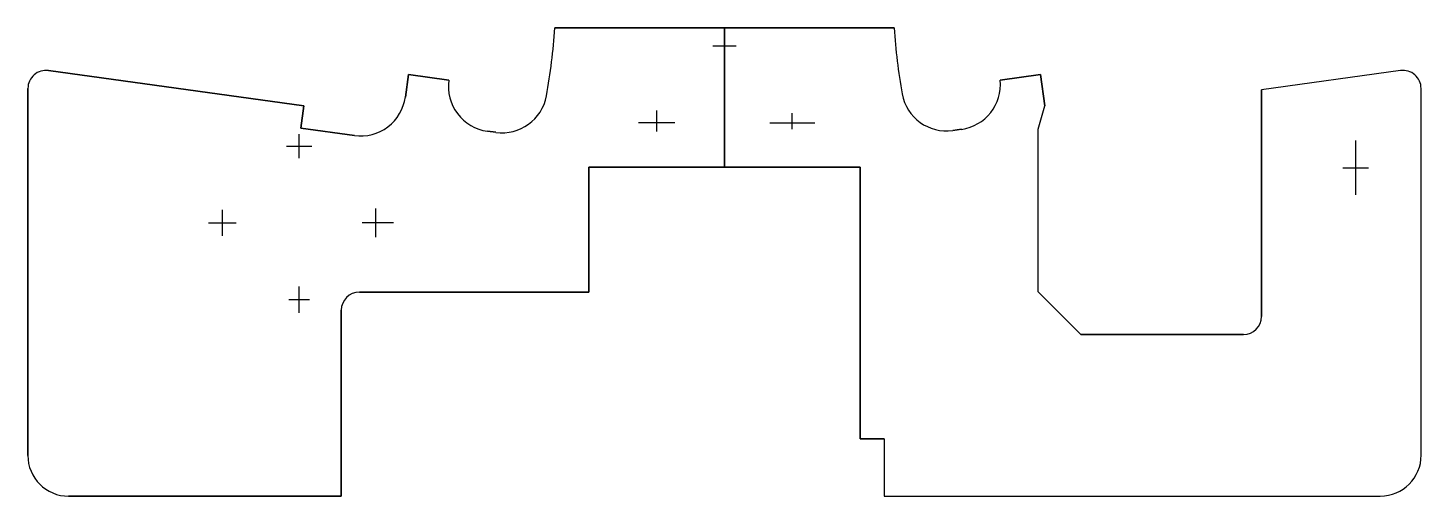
# Model space of a CAD drawing. Extents: x -77 to 77, y -90 to -38.
import ezdxf

# ---------------------------------------------------------------- set-up
doc = ezdxf.new("R2010")
doc.units = 0
doc.layers.add('MODELSKETCH_VISIBLE', color=7, linetype='CONTINUOUS')

msp = doc.modelspace()

# ---------------------------------------------------------------- linework, layer by layer
at = {"layer": 'MODELSKETCH_VISIBLE'}
for p, q in [((-18.77, -38.06), (18.77, -38.06)), ((0, -38.06), (-18.77, -38.06)), ((0, -38.06), (0, -40.05)), ((18.77, -38.06), (0, -38.06)), ((0, -40.05), (0, -38.06)), ((-1.28, -40.05), (1.28, -40.05)), ((0, -40.05), (0, -53.46)), ((0, -53.46), (0, -40.05)), ((-46.5, -46.67), (-74.76, -42.78)), ((-74.76, -42.78), (-46.5, -46.67)), ((74.76, -42.78), (59.38, -44.9)), ((74.76, -42.78), (59.38, -44.9)), ((-34.95, -43.22), (-35.29, -45.7)), ((-35.29, -45.7), (-34.95, -43.22)), ((-30.49, -43.84), (-34.95, -43.22)), ((-34.95, -43.22), (-30.49, -43.84)), ((34.95, -43.22), (30.49, -43.84)), ((30.49, -43.84), (34.95, -43.22)), ((35.43, -46.69), (34.95, -43.22)), ((34.95, -43.22), (35.43, -46.69)), ((-77.03, -44.76), (-77.03, -85.3)), ((-77.03, -85.3), (-77.03, -44.76)), ((59.38, -44.9), (59.38, -69.95)), ((59.38, -69.95), (59.38, -44.9)), ((77.03, -85.27), (77.03, -44.76)), ((77.03, -85.27), (77.03, -44.76)), ((-46.85, -49.15), (-46.5, -46.67)), ((-46.5, -46.67), (-46.85, -49.15)), ((-7.5, -49.5), (-7.5, -47.2)), ((7.5, -49.27), (7.5, -47.47)), ((34.68, -49.25), (35.43, -46.69)), ((34.68, -49.25), (35.43, -46.69)), ((-40.93, -49.97), (-46.85, -49.15)), ((-46.85, -49.15), (-40.93, -49.97)), ((-5.5, -48.55), (-9.5, -48.55)), ((5, -48.55), (10, -48.55)), ((26.2, -49.27), (25.24, -49.4)), ((25.24, -49.4), (26.2, -49.27)), ((34.68, -67.24), (34.68, -49.25)), ((34.68, -67.24), (34.68, -49.25)), ((-47.03, -52.44), (-47.03, -49.79)), ((-26.22, -49.47), (-25.28, -49.6)), ((-25.28, -49.6), (-26.22, -49.47)), ((69.8, -56.51), (69.8, -50.51)), ((-48.44, -51.12), (-45.63, -51.12)), ((15, -53.46), (-15, -53.46)), ((-15, -53.46), (-15, -67.25)), ((-15, -67.25), (-15, -53.46)), ((-15, -53.46), (0, -53.46)), ((0, -53.46), (15, -53.46)), ((15, -53.46), (15, -83.46)), ((15, -83.46), (15, -53.46)), ((68.39, -53.51), (71.22, -53.51)), ((-55.52, -61.04), (-55.52, -58.16)), ((-38.55, -61.19), (-38.55, -58.01)), ((-57.05, -59.6), (-53.99, -59.6)), ((-36.6, -59.6), (-40.08, -59.6)), ((-47.03, -69.55), (-47.03, -66.62)), ((-15, -67.25), (-40.38, -67.25)), ((-40.38, -67.25), (-15, -67.25)), ((39.39, -71.95), (34.68, -67.24)), ((34.68, -67.24), (39.39, -71.95)), ((-48.19, -68.09), (-45.88, -68.09)), ((-42.38, -89.8), (-42.38, -69.25)), ((-42.38, -69.25), (-42.38, -89.8)), ((57.38, -71.95), (39.39, -71.95)), ((39.39, -71.95), (57.38, -71.95)), ((15, -83.46), (17.65, -83.46)), ((17.65, -83.46), (15, -83.46)), ((17.65, -83.46), (17.65, -89.8)), ((17.65, -83.46), (17.65, -89.8)), ((-72.53, -89.8), (-42.38, -89.8)), ((-42.38, -89.8), (-72.53, -89.8)), ((17.65, -89.8), (72.51, -89.8)), ((17.65, -89.8), (72.51, -89.8))]:
    msp.add_line(p, q, dxfattribs=at)
for centre, radius, start, end in [((-78.12, -34.67), 59.44, 349.4361, 356.7278), ((-78.12, -34.67), 59.44, 349.4361, 356.7278), ((78.12, -34.67), 59.44, 183.2722, 190.3532), ((78.12, -34.67), 59.44, 183.2722, 190.3532), ((-75.03, -44.76), 2, 82.1471, 180), ((-75.03, -44.76), 2, 82.1471, 180), ((75.03, -44.76), 2, 0, 97.8529), ((75.03, -44.76), 2, 0, 97.8529), ((-25.54, -44.52), 5, 172.1471, 262.1471), ((-25.54, -44.52), 5, 172.1471, 262.1471), ((25.51, -44.32), 5, 277.8529, 5.5605), ((25.51, -44.32), 5, 277.8529, 5.5605), ((-40.24, -45.01), 5, 262.146, 352.1471), ((-40.24, -45.01), 5, 262.146, 352.1471), ((-24.6, -44.65), 5, 262.1471, 349.4361), ((-24.6, -44.65), 5, 262.1471, 349.4361), ((24.56, -44.45), 5, 190.3532, 277.8529), ((24.56, -44.45), 5, 190.3532, 277.8529), ((-40.38, -69.25), 2, 90, 180), ((-40.38, -69.25), 2, 90, 180), ((57.38, -69.95), 2, 270, 0), ((57.38, -69.95), 2, 270, 0), ((-72.53, -85.3), 4.51, 180, 270), ((-72.53, -85.3), 4.51, 180, 270), ((72.51, -85.27), 4.53, 270, 0), ((72.51, -85.27), 4.53, 270, 0)]:
    msp.add_arc(centre, radius, start, end, dxfattribs=at)

doc.saveas('drawing.dxf')
